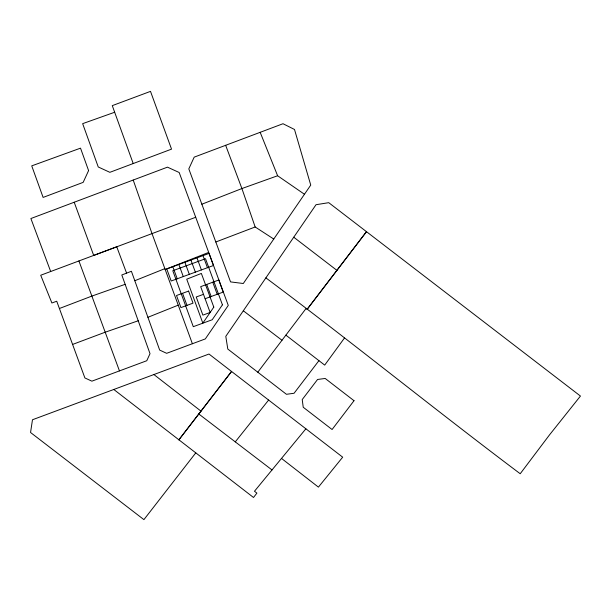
<?xml version="1.0" encoding="UTF-8"?>
<svg xmlns="http://www.w3.org/2000/svg" width="611" height="611" viewBox="0 0 611 611"><rect width="100%" height="100%" fill="white"/><g stroke="black" fill="none" stroke-linecap="round" stroke-linejoin="round"><path stroke-width="0.92" d="M273.759 239.046L243.3 283.504L230.561 281.908L188.807 168.88L194.191 157.142L283 123.728L294.502 129.471L310.747 185.095L273.759 239.046L255.169 226.979L241.91 188.547L225.642 145.296M265.877 277.868C351.623 341.931 434.658 409.469 520.213 473.746L549.533 434.856L580.45 396.058L328.741 202.676L316.024 204.708L225.795 336.348L227.804 349.064L286.444 394.294L294.067 393.263L318.934 360.65M344.444 338.051L324.701 365.103L285.879 335.141M257.796 372.206L305.981 308.601M307.035 309.403L366.478 231.684L307.104 309.387M281.503 458.418L318.415 487.12L342.687 457.181L231.561 371.465L178.901 439.805L231.561 371.465L208.993 354.036L32.482 419.757L30.55 432.496L143.913 519.633L195.787 452.858M235.273 441.868L268.634 400.037M305.882 428.792L254.474 491.259L256.895 493.115L253.519 497.491L113.799 389.482M50.682 271.505L30.886 218.532L167.467 167.154L179.183 172.508L228.27 305.408L205.311 338.922L166.643 353.318L159.67 350.072L134.802 280.724L164.871 268.649M147.908 317.3L178.252 305.149M201.859 204.219L241.91 188.547L277.615 175.754L304.461 194.26M165.176 269.497L208.679 252.412M126.592 273.132L121.803 274.981L150.016 353.677L146.77 360.727L91.894 381.165L84.891 377.949L56.731 301.238L51.889 302.987L40.716 275.24L116.754 246.798L126.592 273.132L131.403 271.276L134.802 280.724M59.404 308.502L91.864 296.091L125.148 284.329M215.813 241.987L255.169 226.979M195.703 217.272L93.697 255.421L74.206 202.241M72.587 344.436L105.199 332.208L138.223 320.775M203.494 294.334L196.238 296.992L202.883 315.123L210.138 312.465L200.675 286.651L218.799 280.006L223.229 292.089L205.105 298.733M114.669 112.248L82.653 123.651L98.249 166.971L109.858 172.325L171.538 149.137L150.505 91.367L112.279 105.634L133.206 163.549M243.331 310.793L281.992 340.266M198.796 413.991L272.002 469.951M293.754 237.221L336.898 270.352M153.903 374.551L200.981 411.127M260.164 132.297L277.615 175.754M78.918 260.958L119.458 370.892M203.012 255.635L207.442 267.717M212.758 282.221L217.188 294.303M196.971 257.85L201.401 269.932M206.717 284.436L211.146 296.518M190.93 260.065L195.36 272.147M184.889 262.279L189.318 274.362M178.847 264.494L183.277 276.577M172.806 266.709L177.228 278.792M182.544 293.295L186.974 305.378M192.389 343.741L152.024 233.616L133.206 180.046M88.595 170.599L83.165 182.368L43.114 197.422L31.734 165.864L80.515 148.152L88.595 170.599M213.804 307.112L202.829 323.12L186.729 279.189L201.363 273.438L213.804 307.112M222.427 304.836L212.2 319.752L193.29 326.686L172.783 270.734L205.525 258.728L222.427 304.836M354.013 400.701L332.086 429.51L303.232 407.247L302.224 399.571L317.567 379.469L325.189 378.461L354.013 400.701M209.054 253.42L166.757 268.924L171.187 281.007L213.483 265.502L209.054 253.42M188.593 291.08L176.503 295.51L180.932 307.593L193.015 303.163L188.593 291.08"/></g></svg>
